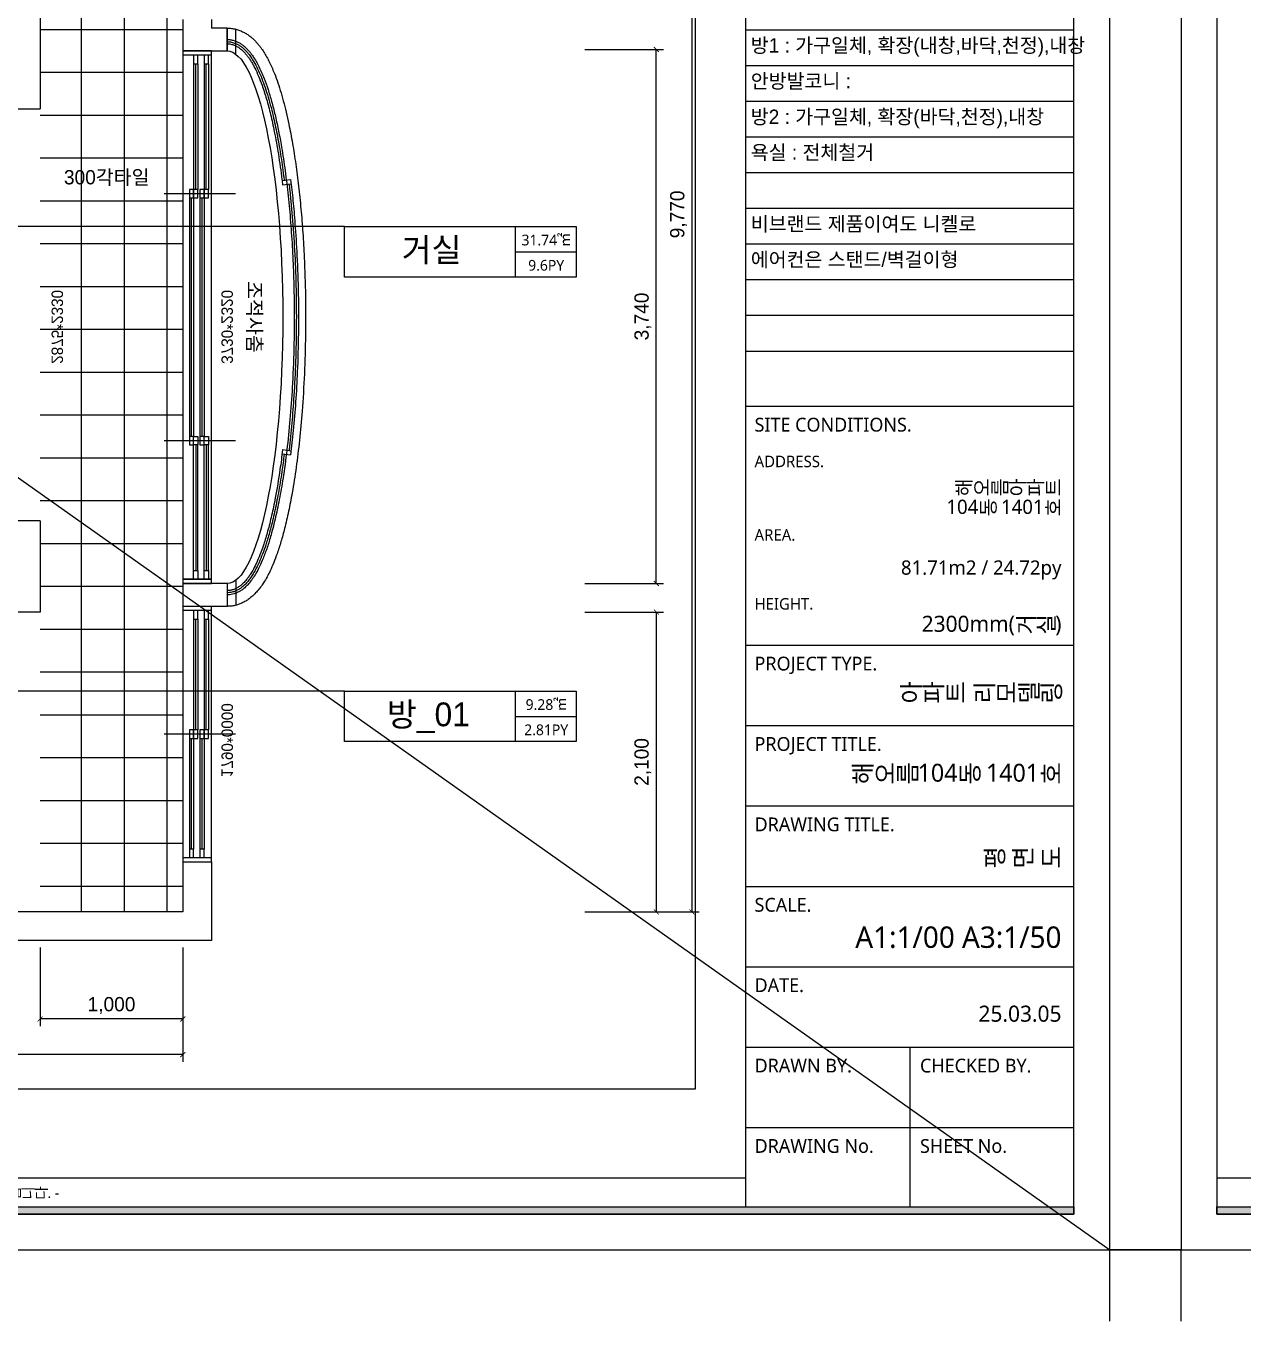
# Model space of a CAD drawing. Header units: inches. Extents: x 47110 to 276445, y 19043 to 183074.
# Drawn here: x 61016 to 69545, y 19043 to 28114 of the extents above; entities that cross this region are included whole.
import ezdxf
from ezdxf.enums import TextEntityAlignment as Align

# ---------------------------------------------------------------- set-up
doc = ezdxf.new("R2010")
doc.units = ezdxf.units.IN
doc.header["$LTSCALE"] = 50
doc.header["$MEASUREMENT"] = 0
doc.header["$PDSIZE"] = 700.071425
for name, color, linetype in [('0-ELC TEXT', 7, 'Continuous'), ('03-TEXT', 3, 'Continuous'), ('07-DIM', 1, 'Continuous'), ('08-HAT', 8, 'Continuous'), ('F-SYM', 7, 'Continuous'), ('FORM(YOURNAME)-11', 1, 'Continuous'), ('도면층2', 2, 'Continuous'), ('도면층4', 4, 'Continuous'), ('도면층5', 5, 'Continuous')]:
    doc.layers.add(name, color=color, linetype=linetype)
doc.styles.add('YOURNAME', font='@Microsoft JhengHei Light.ttf')
doc.styles.add('넥슨고딕', font='@Microsoft JhengHei Light.ttf')
doc.styles.add('마감재', font='stylu.ttf')
doc.styles.add('코레일둥고', font='')
doc.styles.get('코레일둥고').set_extended_font_data('THE정고딕110')
doc.dimstyles.new('벽치수 Copy of DIM-50', dxfattribs={"dimscale": 50, "dimtxt": 2, "dimasz": 0.7, "dimexe": 1, "dimexo": 1, "dimgap": 0.7, "dimtad": 1, "dimdec": 0, "dimzin": 1, "dimdsep": 46, "dimlunit": 6, "dimtxsty": '마감재', "dimblk": 'ARCHTICK', "dimcen": -0.09, "dimclrd": 256, "dimclre": 256, "dimclrt": 3, "dimadec": 0, "dimazin": 0, "dimtfac": 1, "dimtdec": 0, "dimtix": 1, "dimtmove": 2, "dimatfit": 0, "dimldrblk": 'ARCHTICK', "dimfxl": 1, "dimtolj": 1, "dimtzin": 0, "dimarcsym": 0})

# ---------------------------------------------------------------- blocks, each defined once
blk = doc.blocks.new('FORM-PLAN')
at = {"layer": 'FORM(YOURNAME)-11'}
h = blk.add_hatch(color=256, dxfattribs=at)
h.dxf.hatch_style = 1
h.paths.add_polyline_path([(-71444, 55115), (10556, 55115), (10556, 54915), (-71444, 54915)])
h.paths.add_polyline_path([(-71444, -2085), (10556, -2085), (10556, -2285), (-71444, -2285)])
at = {"layer": 'Defpoints', "color": 158}
for p, q in [((1346, 54915), (1346, -2085)), ((1346, -1285), (-71444, -1285))]:
    blk.add_line(p, q, dxfattribs=at)
for points in [[(-71444, -2285), (10556, -2285), (10556, 55115), (-71444, 55115)], [(-69444, 53115), (-64, 53115), (-64, 1215), (-69444, 1215)]]:
    blk.add_lwpolyline(points, close=True, dxfattribs=at)
at = {"layer": 'Defpoints', "color": 1}
for points in [[(-72444, -5285), (-72444, -3285), (-74444, -3285)], [(11556, -5285), (11556, -3285), (13556, -3285)]]:
    blk.add_lwpolyline(points, dxfattribs=at)
at = {"layer": 'FORM(YOURNAME)-11', "color": 14}
for p, q in [((1346, 30893), (10556, 30893)), ((1346, 29893), (10556, 29893)), ((1346, 28893), (10556, 28893)), ((1346, 27893), (10556, 27893)), ((1346, 26893), (10556, 26893)), ((1346, 25893), (10556, 25893)), ((1346, 24893), (10556, 24893)), ((1346, 23893), (10556, 23893)), ((1346, 22893), (10556, 22893)), ((1346, 21893), (10556, 21893)), ((1346, 20344), (10556, 20344)), ((1346, 13651), (10556, 13651)), ((1346, 11398), (10556, 11398)), ((1346, 9146), (10556, 9146)), ((1346, 6893), (10556, 6893)), ((1346, 4641), (10556, 4641)), ((1346, 2388), (10556, 2388)), ((5951, 2388), (5951, -2085)), ((1346, 136), (10556, 136))]:
    blk.add_line(p, q, dxfattribs=at)
at = {"layer": 'FORM(YOURNAME)-11', "color": 250}
blk.add_lwpolyline([(-72444, -3285), (11556, -3285), (11556, 56115), (-72444, 56115)], close=True, dxfattribs=at)
at = {"layer": 'FORM(YOURNAME)-11'}
blk.add_lwpolyline([(-71444, -2085), (10556, -2085), (10556, -2285), (-71444, -2285)], close=True, dxfattribs=at)
at = {"layer": 'FORM(YOURNAME)-11', "color": 14, "style": 'YOURNAME'}
for s, height, p in [('SITE CONDITIONS.', 386.14, (1603, 19829)), ('PROJECT TYPE.', 386.14, (1603, 13136)), ('PROJECT TITLE.', 386.14, (1603, 10883)), ('DRAWING TITLE.', 386.14, (1603, 8631)), ('SCALE.', 386.1, (1603, 6378)), ('DATE.', 386.1, (1603, 4126)), ('DRAWN BY.', 386.1, (1603, 1873)), ('CHECKED BY.', 386.14, (6240, 1873)), ('DRAWING No.', 386.14, (1603, -379)), ('SHEET No.', 386.1, (6240, -379))]:
    blk.add_text(s, height=height, dxfattribs=at).set_placement(p, align=Align.MIDDLE_LEFT)
at = {"layer": 'FORM(YOURNAME)-11', "color": 251, "style": 'YOURNAME'}
for s, p in [('ADDRESS.', (1603, 18799)), ('AREA.', (1603, 16740)), ('HEIGHT.', (1603, 14809))]:
    blk.add_text(s, height=321.8, dxfattribs=at).set_placement(p, align=Align.MIDDLE_LEFT)
at = {"layer": 'FORM(YOURNAME)-11', "color": 1, "style": 'YOURNAME'}
blk.add_text("- 본 도서는 어떠한 경우에도 무단으로 도용할 수 없으며 도용시 '지적재산권' 보호에 관한 법률에 의거, 법적 분쟁이 발생합니다.  또한 본 도서에 관한 모든 저작권은 당사에 있습니다. -", height=300, dxfattribs=at).set_placement((-32990, -1685), align=Align.MIDDLE_CENTER)
at = {"layer": 'FORM(YOURNAME)-11', "color": 3, "style": 'YOURNAME'}
for tag, height, p in [('1', 450, (9905, 18188)), ('2', 450, (9905, 17544)), ('3', 450, (9905, 16257)), ('4', 450, (9905, 14326)), ('5', 515, (9905, 12009)), ('6', 515, (9905, 9757)), ('7', 515, (9905, 7504)), ('8', 515, (9905, 5252)), ('9', 515, (9905, 2999)), ('10', 515, (5655, 811)), ('11', 515, (9905, 747)), ('12', 515, (5655, -1441)), ('13', 515, (9905, -1441))]:
    blk.add_attdef(tag, text='', height=height, dxfattribs=at).set_placement(p, align=Align.MIDDLE_RIGHT)
blk = doc.blocks.new('_ArchTick')
at = {"color": 0, "linetype": 'ByBlock', "const_width": 0.15}
blk.add_lwpolyline([(-0.5, -0.5), (0.5, 0.5)], dxfattribs=at)
blk = doc.blocks.new('*D106')
at = {"layer": '07-DIM', "lineweight": -2, "transparency": 16777216}
for p, q in [((64933.4, 31678.7), (65733.4, 31678.7)), ((65683.4, 21908.7), (65683.4, 31678.7)), ((64933.4, 21908.7), (65733.4, 21908.7))]:
    blk.add_line(p, q, dxfattribs=at)
at = {"layer": 'Defpoints', "color": 0, "transparency": 16777216}
for p in [(64883.4, 31678.7), (65683.4, 31678.7), (64883.4, 21908.7)]:
    blk.add_point(p, dxfattribs=at)
at = {"layer": '07-DIM', "lineweight": -2, "transparency": 16777216, "xscale": 35, "yscale": 35, "zscale": 35}
for p, rotation in [((65683.4, 31678.7), 90), ((65683.4, 21908.7), 270)]:
    blk.add_blockref('_ArchTick', p, dxfattribs=dict(at, rotation=rotation))
at = {"layer": '07-DIM', "color": 3, "transparency": 16777216, "insert": (65589.1, 26793.7), "char_height": 100, "attachment_point": 5, "rotation": 90, "style": '마감재'}
blk.add_mtext('\\A1;9,770', dxfattribs=at)
blk = doc.blocks.new('*D108')
at = {"layer": '07-DIM', "lineweight": -2, "transparency": 16777216}
for p, q in [((64933.4, 24008.7), (65483.4, 24008.7)), ((65433.4, 24008.7), (65433.4, 21908.7)), ((64933.4, 21908.7), (65483.4, 21908.7))]:
    blk.add_line(p, q, dxfattribs=at)
at = {"layer": 'Defpoints', "color": 0, "transparency": 16777216}
for p in [(64883.4, 24008.7), (64883.4, 21908.7), (65433.4, 21908.7)]:
    blk.add_point(p, dxfattribs=at)
at = {"layer": '07-DIM', "lineweight": -2, "transparency": 16777216, "xscale": 35, "yscale": 35, "zscale": 35}
for p, rotation in [((65433.4, 24008.7), 90), ((65433.4, 21908.7), 270)]:
    blk.add_blockref('_ArchTick', p, dxfattribs=dict(at, rotation=rotation))
at = {"layer": '07-DIM', "color": 3, "transparency": 16777216, "insert": (65339.1, 22958.7), "char_height": 100, "attachment_point": 5, "rotation": 90, "style": '마감재'}
blk.add_mtext('\\A1;2,100', dxfattribs=at)
blk = doc.blocks.new('*D109')
at = {"layer": '07-DIM', "lineweight": -2, "transparency": 16777216}
for p, q in [((64933.4, 27948.7), (65483.4, 27948.7)), ((65433.4, 24208.7), (65433.4, 27948.7)), ((64933.4, 24208.7), (65483.4, 24208.7))]:
    blk.add_line(p, q, dxfattribs=at)
at = {"layer": 'Defpoints', "color": 0, "transparency": 16777216}
for p in [(64883.4, 27948.7), (65433.4, 27948.7), (64883.4, 24208.7)]:
    blk.add_point(p, dxfattribs=at)
at = {"layer": '07-DIM', "lineweight": -2, "transparency": 16777216, "xscale": 35, "yscale": 35, "zscale": 35}
for p, rotation in [((65433.4, 27948.7), 90), ((65433.4, 24208.7), 270)]:
    blk.add_blockref('_ArchTick', p, dxfattribs=dict(at, rotation=rotation))
at = {"layer": '07-DIM', "color": 3, "transparency": 16777216, "insert": (65339.1, 26078.7), "char_height": 100, "attachment_point": 5, "rotation": 90, "style": '마감재'}
blk.add_mtext('\\A1;3,740', dxfattribs=at)
blk = doc.blocks.new('*D158')
at = {"layer": '07-DIM', "lineweight": -2, "transparency": 16777216}
for p, q in [((51900.9, 21658.7), (51900.9, 20858.7)), ((62115.9, 21658.7), (62115.9, 20858.7)), ((62115.9, 20908.7), (51900.9, 20908.7))]:
    blk.add_line(p, q, dxfattribs=at)
at = {"layer": 'Defpoints', "color": 0, "transparency": 16777216}
for p in [(51900.9, 21708.7), (62115.9, 21708.7), (51900.9, 20908.7)]:
    blk.add_point(p, dxfattribs=at)
at = {"layer": '07-DIM', "lineweight": -2, "transparency": 16777216, "xscale": 35, "yscale": 35, "zscale": 35, "rotation": 180}
blk.add_blockref('_ArchTick', (51900.9, 20908.7), dxfattribs=at)
at = {"layer": '07-DIM', "lineweight": -2, "transparency": 16777216, "xscale": 35, "yscale": 35, "zscale": 35}
blk.add_blockref('_ArchTick', (62115.9, 20908.7), dxfattribs=at)
at = {"layer": '07-DIM', "color": 3, "transparency": 16777216, "insert": (57008.4, 21003), "char_height": 100, "attachment_point": 5, "style": '마감재'}
blk.add_mtext('\\A1;10,215', dxfattribs=at)
blk = doc.blocks.new('fffsere')
at = {"layer": '도면층2'}
for p, q in [((53146.1, 28573.7), (53146.1, 27533.7)), ((51946.1, 28158.7), (51946.1, 28098.7)), ((52146.1, 28158.7), (52146.1, 27938.7)), ((51836.1, 28098.7), (51836.1, 27938.7)), ((51836.1, 28098.7), (51946.1, 28098.7)), ((52146.1, 27938.7), (51836.1, 27938.7)), ((53346.1, 27533.7), (53146.1, 27533.7)), ((53146.1, 24648.7), (53146.1, 24008.7)), ((53146.1, 24648.7), (53346.1, 24648.7)), ((53146.1, 24648.7), (53346.1, 24648.7)), ((51836.1, 24208.7), (52146.1, 24208.7)), ((51836.1, 24208.7), (51836.1, 24048.7)), ((52146.1, 24208.7), (52146.1, 24048.7)), ((51836.1, 24048.7), (52146.1, 24048.7)), ((53146.1, 24008.7), (55346.1, 24008.7)), ((51946.1, 22258.7), (51946.1, 21708.7)), ((52146.1, 22258.7), (51946.1, 22258.7)), ((52146.1, 22258.7), (52146.1, 21908.7)), ((52146.1, 21908.7), (56566.1, 21908.7)), ((51946.1, 21708.7), (56756.1, 21708.7))]:
    blk.add_line(p, q, dxfattribs=at)
at = {"layer": '도면층4'}
for p, q in [((51776.1, 27916.5), (51776.1, 28091.1)), ((51836.1, 27938.7), (51836.1, 28098.7)), ((51946.1, 24208.7), (51946.1, 27938.7)), ((51946.1, 27938.7), (52146.1, 27938.7)), ((51946.1, 27908.7), (52146.1, 27908.7)), ((52146.1, 27938.7), (52146.1, 24208.7)), ((51981.9, 26968.7), (51981.9, 27848.7)), ((52055.7, 26968.7), (52055.7, 27848.7)), ((51451, 27031.1), (51391.4, 27038.3)), ((51447.4, 27001.3), (51387.8, 27008.5)), ((51776.9, 26938.7), (52276.9, 26938.7)), ((52011.9, 25238.7), (52011.9, 26908.7)), ((52085.7, 25238.7), (52085.7, 26908.7)), ((51447.4, 25146), (51387.8, 25138.8)), ((51776.9, 25208.7), (52276.9, 25208.7)), ((51981.9, 25178.7), (51981.9, 24298.7)), ((52055.7, 25178.7), (52055.7, 24298.7)), ((51451, 25116.3), (51391.4, 25109)), ((51776.1, 24230.9), (51776.1, 24056.2)), ((52146.1, 24238.7), (51946.1, 24238.7)), ((51946.1, 24238.7), (52146.1, 24238.7)), ((51836.1, 24208.7), (51836.1, 24048.7)), ((52146.1, 24208.7), (51946.1, 24208.7)), ((51946.1, 24208.7), (52146.1, 24208.7)), ((51946.1, 22258.7), (51946.1, 24048.7)), ((51946.1, 24048.7), (52146.1, 24048.7)), ((52146.1, 24048.7), (52146.1, 22258.7)), ((51946.1, 24018.7), (52146.1, 24018.7)), ((51981.9, 23183.7), (51981.9, 23958.7)), ((52055.7, 23183.7), (52055.7, 23958.7)), ((51776.9, 23153.7), (52276.9, 23153.7)), ((52011.9, 22348.7), (52011.9, 23123.7)), ((52085.7, 22348.7), (52085.7, 23123.7)), ((52146.1, 22288.7), (51946.1, 22288.7)), ((52146.1, 22258.7), (51946.1, 22258.7))]:
    blk.add_line(p, q, dxfattribs=at)
for points in [[(51996.9, 27848.7), (51966.9, 27848.7), (51966.9, 27908.7), (51996.9, 27908.7)], [(52070.7, 27848.7), (52040.7, 27848.7), (52040.7, 27908.7), (52070.7, 27908.7)], [(51996.9, 26908.7), (51966.9, 26908.7), (51966.9, 26968.7), (51996.9, 26968.7)], [(52026.9, 26908.7), (51996.9, 26908.7), (51996.9, 26968.7), (52026.9, 26968.7)], [(52070.7, 26908.7), (52040.7, 26908.7), (52040.7, 26968.7), (52070.7, 26968.7)], [(52100.7, 26908.7), (52070.7, 26908.7), (52070.7, 26968.7), (52100.7, 26968.7)], [(51996.9, 25238.7), (51966.9, 25238.7), (51966.9, 25178.7), (51996.9, 25178.7)], [(52026.9, 25178.7), (51996.9, 25178.7), (51996.9, 25238.7), (52026.9, 25238.7)], [(52070.7, 25238.7), (52040.7, 25238.7), (52040.7, 25178.7), (52070.7, 25178.7)], [(52100.7, 25178.7), (52070.7, 25178.7), (52070.7, 25238.7), (52100.7, 25238.7)], [(51996.9, 24298.7), (51966.9, 24298.7), (51966.9, 24238.7), (51996.9, 24238.7)], [(52070.7, 24298.7), (52040.7, 24298.7), (52040.7, 24238.7), (52070.7, 24238.7)], [(51996.9, 23958.7), (51966.9, 23958.7), (51966.9, 24018.7), (51996.9, 24018.7)], [(52070.7, 23958.7), (52040.7, 23958.7), (52040.7, 24018.7), (52070.7, 24018.7)], [(51996.9, 23123.7), (51966.9, 23123.7), (51966.9, 23183.7), (51996.9, 23183.7)], [(52026.9, 23123.7), (51996.9, 23123.7), (51996.9, 23183.7), (52026.9, 23183.7)], [(52070.7, 23123.7), (52040.7, 23123.7), (52040.7, 23183.7), (52070.7, 23183.7)], [(52100.7, 23123.7), (52070.7, 23123.7), (52070.7, 23183.7), (52100.7, 23183.7)], [(52026.9, 22288.7), (51996.9, 22288.7), (51996.9, 22348.7), (52026.9, 22348.7)], [(52100.7, 22288.7), (52070.7, 22288.7), (52070.7, 22348.7), (52100.7, 22348.7)]]:
    blk.add_lwpolyline(points, close=True, dxfattribs=at)
blk.add_ellipse((51836.1, 26073.7), major_axis=(0, -1865), ratio=0.209115, start_param=3.141593, end_param=6.283185, dxfattribs=at)
for points, knots in [([(51836.1, 28098.7), (51825.8, 28098.7), (51815.5, 28098), (51795.2, 28095.4), (51785.3, 28093.5), (51765.9, 28088.5), (51756.5, 28085.5), (51738.4, 28078.6), (51729.7, 28074.6), (51713.1, 28066.1), (51705.2, 28061.5), (51690, 28051.8), (51682.8, 28046.6), (51669, 28036), (51662.4, 28030.4), (51649.9, 28019.1), (51643.8, 28013.2), (51632.3, 28001.2), (51626.7, 27995.1), (51616.1, 27982.5), (51610.9, 27976.1), (51598.2, 27959.5), (51591, 27949.2), (51577, 27927.9), (51570.3, 27917), (51557.3, 27894.4), (51551.1, 27882.8), (51538.9, 27858.9), (51533, 27846.6), (51521.5, 27821.3), (51516, 27808.3), (51502.2, 27774.6), (51494.1, 27753.4), (51478.5, 27709.2), (51471, 27686.3), (51456.4, 27638.7), (51449.3, 27614), (51435.5, 27563), (51428.9, 27536.6), (51416, 27482.3), (51409.8, 27454.3), (51394.7, 27382.2), (51386.1, 27337.2), (51370, 27243.9), (51362.4, 27195.6), (51348.2, 27096.1), (51341.6, 27044.9), (51329.5, 26940), (51324, 26886.2), (51314.1, 26776.7), (51309.6, 26720.9), (51301.9, 26607.6), (51298.6, 26550.1), (51291.6, 26403), (51288.8, 26312.7), (51285.8, 26130.9), (51285.7, 26039.6), (51288.2, 25857.7), (51290.8, 25767.1), (51298.8, 25588.7), (51304.1, 25500.7), (51316, 25346.3), (51322.2, 25279), (51336.1, 25147.9), (51343.8, 25084.2), (51360.8, 24961), (51370.1, 24901.6), (51388.1, 24799.6), (51396.5, 24756), (51414.2, 24672.4), (51423.5, 24632.2), (51441.4, 24562), (51449.8, 24531.3), (51467.3, 24472.5), (51476.4, 24444.4), (51493.4, 24395.9), (51501.3, 24375.1), (51517.5, 24335.2), (51525.9, 24316), (51541.7, 24282.8), (51549, 24268.4), (51564.2, 24240.7), (51572.1, 24227.3), (51587.2, 24203.7), (51594.3, 24193.3), (51609.3, 24173.1), (51617.1, 24163.4), (51632.4, 24146), (51639.6, 24138.3), (51654.9, 24123.5), (51663, 24116.3), (51678.7, 24103.8), (51686.1, 24098.3), (51701.9, 24087.8), (51710.1, 24082.9), (51727.4, 24073.8), (51736.5, 24069.6), (51753.9, 24062.8), (51762, 24060.1), (51778.7, 24055.4), (51787.3, 24053.5), (51804.8, 24050.5), (51813.7, 24049.5), (51827.1, 24048.8), (51831.6, 24048.7), (51836.1, 24048.7)], [3.141593, 3.141593, 3.141593, 3.141593, 3.168318, 3.168318, 3.195044, 3.195044, 3.221769, 3.221769, 3.248494, 3.248494, 3.27522, 3.27522, 3.301945, 3.301945, 3.328671, 3.328671, 3.355396, 3.355396, 3.382122, 3.382122, 3.408847, 3.408847, 3.449894, 3.449894, 3.49094, 3.49094, 3.531987, 3.531987, 3.573034, 3.573034, 3.61408, 3.61408, 3.676622, 3.676622, 3.739165, 3.739165, 3.801707, 3.801707, 3.864249, 3.864249, 3.926792, 3.926792, 4.020706, 4.020706, 4.114621, 4.114621, 4.208536, 4.208536, 4.30245, 4.30245, 4.396365, 4.396365, 4.49028, 4.49028, 4.634291, 4.634291, 4.778302, 4.778302, 4.922313, 4.922313, 5.066325, 5.066325, 5.181637, 5.181637, 5.296949, 5.296949, 5.41226, 5.41226, 5.503569, 5.503569, 5.594878, 5.594878, 5.670836, 5.670836, 5.746794, 5.746794, 5.807886, 5.807886, 5.868978, 5.868978, 5.918382, 5.918382, 5.967786, 5.967786, 6.008559, 6.008559, 6.049333, 6.049333, 6.083253, 6.083253, 6.117174, 6.117174, 6.145316, 6.145316, 6.173458, 6.173458, 6.2016, 6.2016, 6.224938, 6.224938, 6.248275, 6.248275, 6.271612, 6.271612, 6.283185, 6.283185, 6.283185, 6.283185]), ([(51836.1, 28003.7), (51830.3, 28003.7), (51824.5, 28003.3), (51813.9, 28002.1), (51809.1, 28001.3), (51799.6, 27999.2), (51794.9, 27997.9), (51785.7, 27995), (51781.2, 27993.3), (51769.8, 27988.5), (51763, 27985.1), (51749.9, 27977.5), (51743.6, 27973.3), (51731.4, 27964.3), (51725.5, 27959.4), (51714.2, 27949.1), (51708.6, 27943.7), (51697.9, 27932.2), (51692.7, 27926.1), (51680.6, 27911.1), (51673.8, 27901.9), (51660.6, 27882.4), (51654.2, 27872.2), (51639.2, 27846.4), (51630.8, 27830.4), (51614.4, 27796.4), (51606.4, 27778.4), (51590.8, 27740.4), (51583.2, 27720.3), (51568.4, 27678.2), (51561.1, 27656.2), (51547, 27610.2), (51540.1, 27586.2), (51526.8, 27536.3), (51520.3, 27510.4), (51504.3, 27442.9), (51495.2, 27399.9), (51477.8, 27310.3), (51469.5, 27263.5), (51454.1, 27166.6), (51446.8, 27116.4), (51438.8, 27054.2), (51437.4, 27043.6), (51436.1, 27032.9)], [3.141593, 3.141593, 3.141593, 3.141593, 3.166318, 3.166318, 3.187264, 3.187264, 3.20821, 3.20821, 3.229156, 3.229156, 3.262365, 3.262365, 3.295574, 3.295574, 3.328782, 3.328782, 3.361991, 3.361991, 3.3952, 3.3952, 3.440977, 3.440977, 3.486755, 3.486755, 3.550178, 3.550178, 3.613602, 3.613602, 3.677025, 3.677025, 3.740448, 3.740448, 3.803872, 3.803872, 3.867295, 3.867295, 3.964001, 3.964001, 4.060707, 4.060707, 4.157413, 4.157413, 4.177157, 4.177157, 4.177157, 4.177157]), ([(51402.7, 27006.7), (51400.9, 26991.8), (51399.2, 26976.7), (51389.9, 26893.3), (51383.2, 26822.9), (51371.1, 26672.8), (51365.9, 26592.9), (51357.8, 26430.5), (51354.9, 26348), (51351.3, 26182), (51350.7, 26098.5), (51351.8, 25931.7), (51353.5, 25848.5), (51359.2, 25683.8), (51363.2, 25602.4), (51372.4, 25457.4), (51377.3, 25393.3), (51388.6, 25268), (51394.9, 25206.8), (51402.2, 25145), (51402.4, 25142.8), (51402.7, 25140.6)], [4.195377, 4.195377, 4.195377, 4.195377, 4.222598, 4.222598, 4.345169, 4.345169, 4.477941, 4.477941, 4.610712, 4.610712, 4.743484, 4.743484, 4.876255, 4.876255, 5.009026, 5.009026, 5.117207, 5.117207, 5.225387, 5.225387, 5.229401, 5.229401, 5.229401, 5.229401]), ([(51447.4, 25146), (51453, 25098.4), (51459.1, 25051.8), (51475.7, 24936.9), (51486.8, 24870.4), (51506.9, 24765.2), (51515.4, 24724.4), (51533.2, 24646.8), (51542.4, 24609.9), (51560.9, 24542.8), (51570.1, 24512.3), (51588.2, 24457.2), (51597.1, 24432.4), (51613.6, 24390.5), (51621.1, 24372.8), (51636.4, 24339.3), (51644.2, 24323.6), (51658.2, 24298), (51664.2, 24287.6), (51675.2, 24270.2), (51680, 24262.9), (51689.9, 24248.9), (51695, 24242.2), (51703.9, 24231.3), (51707.7, 24226.8), (51715.5, 24218.3), (51719.4, 24214.2), (51727.4, 24206.4), (51731.5, 24202.6), (51742.1, 24193.7), (51748.6, 24188.8), (51762.2, 24179.9), (51769.2, 24175.9), (51782.4, 24169.6), (51788.5, 24167.2), (51798, 24164.2), (51801.2, 24163.3), (51807.8, 24161.7), (51811.1, 24161), (51817.7, 24159.9), (51821.1, 24159.5), (51827.6, 24158.9), (51830.7, 24158.7), (51834.6, 24158.7), (51835.3, 24158.7), (51836.1, 24158.7)], [5.229334, 5.229334, 5.229334, 5.229334, 5.316844, 5.316844, 5.451769, 5.451769, 5.542972, 5.542972, 5.633865, 5.633865, 5.717545, 5.717545, 5.794034, 5.794034, 5.8552, 5.8552, 5.916366, 5.916366, 5.961428, 5.961428, 5.996458, 5.996458, 6.031489, 6.031489, 6.056961, 6.056961, 6.082434, 6.082434, 6.107906, 6.107906, 6.146411, 6.146411, 6.184916, 6.184916, 6.216404, 6.216404, 6.232502, 6.232502, 6.248601, 6.248601, 6.2647, 6.2647, 6.279716, 6.279716, 6.283185, 6.283185, 6.283185, 6.283185]), ([(51436.1, 25114.5), (51441.3, 25072.8), (51446.8, 25032), (51460.2, 24940.8), (51468.3, 24890.9), (51485.3, 24796.7), (51494.2, 24752.2), (51512.8, 24667.3), (51522.6, 24626.9), (51541.3, 24556.7), (51550.1, 24526.4), (51566.7, 24474.1), (51574.3, 24451.7), (51590, 24409.1), (51598, 24388.9), (51614.5, 24350.7), (51622.9, 24332.6), (51638.7, 24302), (51645.9, 24289.1), (51659.3, 24267.1), (51665.4, 24257.7), (51677.8, 24240), (51684.2, 24231.5), (51697.2, 24215.9), (51703.8, 24208.7), (51717.4, 24195.1), (51724.5, 24188.7), (51739.2, 24177), (51746.9, 24171.7), (51761.3, 24163.2), (51767.8, 24159.8), (51781.2, 24153.9), (51788.1, 24151.4), (51800.4, 24148), (51805.6, 24146.8), (51817, 24144.8), (51823.3, 24144.1), (51831.7, 24143.7), (51833.9, 24143.7), (51836.1, 24143.7)], [5.247621, 5.247621, 5.247621, 5.247621, 5.324675, 5.324675, 5.424788, 5.424788, 5.521763, 5.521763, 5.618738, 5.618738, 5.699752, 5.699752, 5.76575, 5.76575, 5.831749, 5.831749, 5.897747, 5.897747, 5.951128, 5.951128, 5.993839, 5.993839, 6.036549, 6.036549, 6.077683, 6.077683, 6.118817, 6.118817, 6.15995, 6.15995, 6.191936, 6.191936, 6.223923, 6.223923, 6.247082, 6.247082, 6.273818, 6.273818, 6.283185, 6.283185, 6.283185, 6.283185])]:
    blk.add_open_spline(points, degree=3, knots=knots, dxfattribs=at)
at = {"layer": '도면층5'}
for p, q in [((51966.9, 27848.7), (51966.9, 26968.7)), ((51996.9, 27848.7), (51996.9, 26968.7)), ((52040.7, 27848.7), (52040.7, 26968.7)), ((52070.7, 27848.7), (52070.7, 26968.7)), ((51996.9, 26908.7), (51996.9, 25238.7)), ((52026.9, 26908.7), (52026.9, 25238.7)), ((52070.7, 26908.7), (52070.7, 25238.7)), ((52100.7, 26908.7), (52100.7, 25238.7)), ((51966.9, 24298.7), (51966.9, 25178.7)), ((51996.9, 24298.7), (51996.9, 25178.7)), ((52040.7, 24298.7), (52040.7, 25178.7)), ((52070.7, 24298.7), (52070.7, 25178.7)), ((51966.9, 23958.7), (51966.9, 23183.7)), ((51996.9, 23958.7), (51996.9, 23183.7)), ((52040.7, 23958.7), (52040.7, 23183.7)), ((52070.7, 23958.7), (52070.7, 23183.7)), ((51996.9, 23123.7), (51996.9, 22348.7)), ((52026.9, 23123.7), (52026.9, 22348.7)), ((52070.7, 23123.7), (52070.7, 22348.7)), ((52100.7, 23123.7), (52100.7, 22348.7))]:
    blk.add_line(p, q, dxfattribs=at)
for points, knots in [([(51836.1, 28018.7), (51827.9, 28018.7), (51819.7, 28018.1), (51803.7, 28015.6), (51795.8, 28013.8), (51780.4, 28009.1), (51773, 28006.3), (51758.6, 27999.7), (51751.7, 27996), (51738.4, 27987.9), (51732, 27983.5), (51719.7, 27974.1), (51713.8, 27969.1), (51702.4, 27958.6), (51696.8, 27953), (51686.1, 27941.5), (51680.9, 27935.4), (51668.2, 27919.7), (51660.9, 27909.6), (51646.7, 27888.5), (51639.8, 27877.3), (51626.4, 27853.9), (51619.8, 27841.7), (51607.1, 27816), (51600.8, 27802.7), (51588.6, 27774.8), (51582.6, 27760.2), (51567.4, 27721.1), (51558.4, 27695.7), (51540.8, 27642), (51532.4, 27613.7), (51515.9, 27554.5), (51508, 27523.5), (51492.7, 27458.9), (51485.3, 27425.4), (51471.1, 27355.8), (51464.4, 27319.8), (51448.8, 27230.6), (51440.3, 27176.3), (51424.6, 27063.8), (51417.4, 27005.6), (51404.3, 26886), (51398.5, 26824.5), (51388.2, 26699.2), (51383.7, 26635.2), (51376.3, 26505.4), (51373.3, 26439.5), (51368.8, 26306.8), (51367.3, 26239.8), (51365.6, 26078.6), (51366, 25984.1), (51369.9, 25796.5), (51373.2, 25703.4), (51382.2, 25535.1), (51387.2, 25459.5), (51399.4, 25311.7), (51406.4, 25239.6), (51422.4, 25100), (51431.3, 25032.6), (51449.1, 24915), (51457.7, 24864), (51476, 24766.2), (51485.7, 24719.5), (51506.1, 24630.7), (51516.9, 24588.7), (51536.9, 24518.3), (51545.9, 24489.1), (51564.7, 24433.7), (51574.4, 24407.6), (51592.4, 24363.5), (51600.6, 24345), (51617.5, 24310), (51626.2, 24293.5), (51642.4, 24265.7), (51649.8, 24254), (51665, 24231.9), (51672.9, 24221.5), (51687.9, 24203.8), (51694.7, 24196.4), (51709.1, 24182.3), (51716.6, 24175.7), (51730.8, 24164.7), (51737.3, 24160.1), (51751, 24151.7), (51758.1, 24147.9), (51772.9, 24141.1), (51780.5, 24138.2), (51795.1, 24133.8), (51801.8, 24132.2), (51815.6, 24129.8), (51822.5, 24129.1), (51831.7, 24128.7), (51833.9, 24128.7), (51836.1, 24128.7)], [3.141593, 3.141593, 3.141593, 3.141593, 3.173311, 3.173311, 3.20503, 3.20503, 3.236748, 3.236748, 3.268467, 3.268467, 3.300186, 3.300186, 3.331904, 3.331904, 3.363623, 3.363623, 3.395341, 3.395341, 3.443287, 3.443287, 3.491233, 3.491233, 3.539178, 3.539178, 3.587124, 3.587124, 3.63507, 3.63507, 3.711402, 3.711402, 3.787733, 3.787733, 3.864065, 3.864065, 3.940397, 3.940397, 4.016729, 4.016729, 4.123898, 4.123898, 4.231068, 4.231068, 4.338237, 4.338237, 4.445407, 4.445407, 4.552576, 4.552576, 4.659745, 4.659745, 4.809975, 4.809975, 4.960205, 4.960205, 5.086499, 5.086499, 5.212792, 5.212792, 5.339086, 5.339086, 5.44248, 5.44248, 5.545875, 5.545875, 5.649269, 5.649269, 5.72978, 5.72978, 5.810291, 5.810291, 5.874476, 5.874476, 5.93866, 5.93866, 5.989571, 5.989571, 6.040481, 6.040481, 6.081352, 6.081352, 6.122223, 6.122223, 6.154904, 6.154904, 6.187585, 6.187585, 6.220266, 6.220266, 6.247514, 6.247514, 6.274762, 6.274762, 6.283185, 6.283185, 6.283185, 6.283185]), ([(51836.1, 27988.7), (51832, 27988.7), (51828, 27988.5), (51819.4, 27987.7), (51814.9, 27987), (51806, 27985.3), (51801.5, 27984.2), (51792.8, 27981.6), (51788.5, 27980), (51780.1, 27976.6), (51776, 27974.7), (51766.8, 27970), (51761.8, 27967.2), (51752.1, 27960.9), (51747.3, 27957.5), (51738.1, 27950.3), (51733.6, 27946.5), (51724.2, 27938), (51719.4, 27933.2), (51709.4, 27922.5), (51704.1, 27916.4), (51693.9, 27903.7), (51688.8, 27897), (51679, 27883), (51674.2, 27875.7), (51664.8, 27860.6), (51660.1, 27852.7), (51651, 27836.2), (51646.5, 27827.7), (51633.1, 27801.2), (51624.4, 27782.3), (51607.5, 27741.9), (51599.2, 27720.5), (51580.5, 27667.9), (51570.2, 27635.8), (51550.4, 27567.4), (51540.8, 27531.2), (51522.5, 27455), (51513.7, 27414.9), (51495.3, 27322.9), (51485.8, 27270.2), (51467.9, 27158.3), (51459.5, 27098.9), (51450.3, 27025.5), (51448.8, 27013.5), (51447.4, 27001.3)], [3.141593, 3.141593, 3.141593, 3.141593, 3.160837, 3.160837, 3.182628, 3.182628, 3.204419, 3.204419, 3.22621, 3.22621, 3.248001, 3.248001, 3.275456, 3.275456, 3.302912, 3.302912, 3.330368, 3.330368, 3.360918, 3.360918, 3.395873, 3.395873, 3.430828, 3.430828, 3.465472, 3.465472, 3.500117, 3.500117, 3.534761, 3.534761, 3.60405, 3.60405, 3.673339, 3.673339, 3.765181, 3.765181, 3.857022, 3.857022, 3.948863, 3.948863, 4.059057, 4.059057, 4.173155, 4.173155, 4.195444, 4.195444, 4.195444, 4.195444]), ([(51391.4, 27038.3), (51385.5, 26990.2), (51379.9, 26940.8), (51369.6, 26838), (51364.9, 26784.4), (51355, 26656.4), (51350.2, 26581.1), (51342.1, 26416), (51339.1, 26325.7), (51335.9, 26144.1), (51335.6, 26052.7), (51337.9, 25870.8), (51340.4, 25780.2), (51347.3, 25620.2), (51351.2, 25550.4), (51360.7, 25413.3), (51366.2, 25345.9), (51378.2, 25221.8), (51384.5, 25164.6), (51391.4, 25109)], [4.177227, 4.177227, 4.177227, 4.177227, 4.265627, 4.265627, 4.357633, 4.357633, 4.482099, 4.482099, 4.626907, 4.626907, 4.771716, 4.771716, 4.916524, 4.916524, 5.031032, 5.031032, 5.14554, 5.14554, 5.247551, 5.247551, 5.247551, 5.247551])]:
    blk.add_open_spline(points, degree=3, knots=knots, dxfattribs=at)
at = {"layer": '도면층4', "style": '코레일둥고'}
for s, p in [('3730*2320', (51875.7, 25747.1)), ('2875*2330', (53066.1, 25747.1)), ('1790*0000', (51875.5, 22852.5))]:
    blk.add_text(s, height=80, rotation=90, dxfattribs=at).set_placement(p)
blk = doc.blocks.new('*D322')
at = {"layer": '07-DIM', "lineweight": -2, "transparency": 16777216}
for p, q in [((61115.9, 21658.7), (61115.9, 21108.7)), ((62115.9, 21658.7), (62115.9, 21108.7)), ((62115.9, 21158.7), (61115.9, 21158.7))]:
    blk.add_line(p, q, dxfattribs=at)
at = {"layer": 'Defpoints', "color": 0, "transparency": 16777216}
for p in [(61115.9, 21708.7), (62115.9, 21708.7), (61115.9, 21158.7)]:
    blk.add_point(p, dxfattribs=at)
at = {"layer": '07-DIM', "lineweight": -2, "transparency": 16777216, "xscale": 35, "yscale": 35, "zscale": 35, "rotation": 180}
blk.add_blockref('_ArchTick', (61115.9, 21158.7), dxfattribs=at)
at = {"layer": '07-DIM', "lineweight": -2, "transparency": 16777216, "xscale": 35, "yscale": 35, "zscale": 35}
blk.add_blockref('_ArchTick', (62115.9, 21158.7), dxfattribs=at)
at = {"layer": '07-DIM', "color": 3, "transparency": 16777216, "insert": (61615.9, 21253), "char_height": 100, "attachment_point": 5, "style": '마감재'}
blk.add_mtext('\\A1;1,000', dxfattribs=at)

msp = doc.modelspace()

# ---------------------------------------------------------------- hatches: boundary and pattern name
at = {"layer": '08-HAT', "transparency": 33554687}
h = msp.add_hatch(dxfattribs=at)
h.set_pattern_fill('_USER', color=256, scale=300, double=1, pattern_type=0)
h.set_pattern_definition([(0, (51805.94, 28988.68), (0, 300), []), (90, (51805.94, 28988.68), (-300, 2e-14), [])])
h.paths.add_polyline_path([(62115.9375476, 21908.6753044), (61115.9375476, 21908.6753044), (61115.9375476, 31678.6753044), (62115.9375476, 31678.6753044)])

# ---------------------------------------------------------------- linework, layer by layer
at = {"layer": '0-ELC TEXT'}
for p, q in [((63247.3349282, 26708.5), (60383.7774023, 26708.5)), ((64447.3349282, 26354.7409149), (64447.3349282, 26708.5)), ((64447.3349282, 26531.6204574), (64872.0269302, 26531.6204574)), ((63247.3349282, 23455), (60383.7774023, 23455)), ((64447.3349282, 23101.2409149), (64447.3349282, 23455)), ((64447.3349282, 23278.1204574), (64872.0269302, 23278.1204574))]:
    msp.add_line(p, q, dxfattribs=at)
for points in [[(63247.3349282, 26708.5), (64872.0269302, 26708.5), (64872.0269302, 26354.7409149), (63247.3349282, 26354.7409149)], [(63247.3349282, 23455), (64872.0269302, 23455), (64872.0269302, 23101.2409149), (63247.3349282, 23101.2409149)]]:
    msp.add_lwpolyline(points, close=True, dxfattribs=at)
at = {"layer": '08-HAT'}
msp.add_lwpolyline([(47609.949898, 34392.5627721), (68609.949898, 19542.5627721)], dxfattribs=at)

# ---------------------------------------------------------------- block references
at = {"xscale": -1}
msp.add_blockref('fffsere', (114261.9971176, 0), dxfattribs=at)
at = {"layer": 'F-SYM'}
ref = msp.add_blockref('FORM-PLAN', (65720.9985804, 20363.7620237), dxfattribs=dict(at, xscale=0.2500000000000001, yscale=0.2500000000000001, zscale=0.2500000000000001))
ref.add_attrib('4', '2300mm(거실)', dxfattribs={"layer": 'FORM(YOURNAME)-11', "color": 3, "height": 112.5, "style": 'YOURNAME'}).set_placement((68272.2639503, 23926.5853317), align=Align.MIDDLE_RIGHT)
ref.add_attrib('3', '81.71m2 / 24.72py', dxfattribs={"layer": 'FORM(YOURNAME)-11', "color": 3, "height": 100, "style": 'YOURNAME'}).set_placement((68272.2639503, 24320.2513099), align=Align.MIDDLE_RIGHT)
ref.add_attrib('2', '104동 1401호', dxfattribs={"layer": 'FORM(YOURNAME)-11', "color": 3, "height": 100, "style": 'YOURNAME'}).set_placement((68272.2639503, 24745.7705385), align=Align.MIDDLE_RIGHT)
ref.add_attrib('1', '해오름아파트', dxfattribs={"layer": 'FORM(YOURNAME)-11', "color": 3, "height": 100, "style": 'YOURNAME'}).set_placement((68272.2639503, 24885.1155458), align=Align.MIDDLE_RIGHT)
ref.add_attrib('5', '아파트 리모델링', dxfattribs={"layer": 'FORM(YOURNAME)-11', "color": 3, "height": 125, "style": 'YOURNAME'}).set_placement((68272.2639503, 23450.4931627), align=Align.MIDDLE_RIGHT)
ref.add_attrib('6', '해오름104동 1401호', dxfattribs={"layer": 'FORM(YOURNAME)-11', "color": 3, "height": 125, "style": 'YOURNAME'}).set_placement((68272.2639503, 22883.1989816), align=Align.MIDDLE_RIGHT)
ref.add_attrib('7', '평 면 도', dxfattribs={"layer": 'FORM(YOURNAME)-11', "color": 3, "height": 125, "style": 'YOURNAME'}).set_placement((68272.2639503, 22295.3404021), align=Align.MIDDLE_RIGHT)
ref.add_attrib('8', 'A1:1/00 A3:1/50', dxfattribs={"layer": 'FORM(YOURNAME)-11', "color": 3, "height": 150, "style": 'YOURNAME'}).set_placement((68272.2639503, 21731.5232244), align=Align.MIDDLE_RIGHT)
ref.add_attrib('9', '25.03.05', dxfattribs={"layer": 'FORM(YOURNAME)-11', "color": 3, "height": 112.5, "style": 'YOURNAME'}).set_placement((68272.2639503, 21195.7743622), align=Align.MIDDLE_RIGHT)
at = {"layer": 'F-SYM', "xscale": 0.2500000000000001, "yscale": 0.2500000000000001, "zscale": 0.2500000000000001}
msp.add_blockref('FORM-PLAN', (87220.9985804, 20363.7620237), dxfattribs=at)

# ---------------------------------------------------------------- texts
at = {"layer": '0-ELC TEXT', "style": '코레일둥고'}
for s, p in [('방1 : 가구일체, 확장(내창,바닥,천정),내창', (66095.3360889, 27927.7138176)), ('안방발코니 : ', (66095.3360889, 27677.7138176)), ('방2 : 가구일체, 확장(바닥,천정),내창', (66095.3360889, 27427.7138176)), ('욕실 : 전체철거', (66095.3360889, 27177.7138176)), ('300각타일', (61282.5993947, 27004.1512132)), ('비브랜드 제품이여도 니켈로', (66095.3360889, 26677.7138176)), ('에어컨은 스탠드/벽걸이형', (66095.3360889, 26427.7138176))]:
    msp.add_text(s, height=100, dxfattribs=at).set_placement(p)
msp.add_text('조적사춤', height=100, rotation=270, dxfattribs=at).set_placement((62567.7533689, 26326.1483158))
at = {"layer": '03-TEXT'}
for s, height, style, p in [('거실', 166.66666667, '코레일둥고', (63858.4806689, 26462.1998816)), ('31.74㎡', 75, '넥슨고딕', (64664.7046355, 26576.7058577)), ('9.6PY', 75, '넥슨고딕', (64661.7478563, 26399.8263151)), ('9.28㎡', 75, '넥슨고딕', (64665.4941092, 23323.2058577)), ('방_01', 166.66666667, '코레일둥고', (63836.7214096, 23208.6998816)), ('2.81PY', 75, '넥슨고딕', (64661.7478563, 23146.3263151))]:
    msp.add_text(s, height=height, dxfattribs=dict(at, style=style)).set_placement(p, align=Align.CENTER)

# ---------------------------------------------------------------- dimensions: what is measured, and where the dimension line sits
at = {"layer": '07-DIM'}
for base, p1, p2, angle, picture, middle in [((65683.4375476, 31678.6753044), (64883.4375476, 21908.6753044), (64883.4375476, 31678.6753044), 90, '*D106', (65589.067123, 26793.6753044)), ((65433.4375476, 27948.6753044), (64883.4375476, 24208.6753044), (64883.4375476, 27948.6753044), 90, '*D109', (65339.067123, 26078.6753044)), ((65433.4375476, 21908.6753044), (64883.4375476, 24008.6753044), (64883.4375476, 21908.6753044), 90, '*D108', (65339.067123, 22958.6753044)), ((51900.9375476, 20908.6753044), (62115.9375476, 21708.6753044), (51900.9375476, 21708.6753044), 180, '*D158', (57008.4375476, 21003.045729))]:
    dim = msp.add_linear_dim(base=base, p1=p1, p2=p2, angle=angle, dimstyle='벽치수 Copy of DIM-50', dxfattribs=at)
    dim.commit()
    dim.dimension.update_dxf_attribs({"geometry": picture, "text_midpoint": middle})
dim = msp.add_linear_dim(base=(61115.9375476, 21158.6753044), p1=(62115.9375476, 21708.6753044), p2=(61115.9375476, 21708.6753044), dimstyle='벽치수 Copy of DIM-50', override={"dimtfill": 0}, dxfattribs=at)
dim.commit()
dim.dimension.update_dxf_attribs({"geometry": '*D322', "text_midpoint": (61615.9375476, 21253.045729)})

doc.saveas('drawing.dxf')
